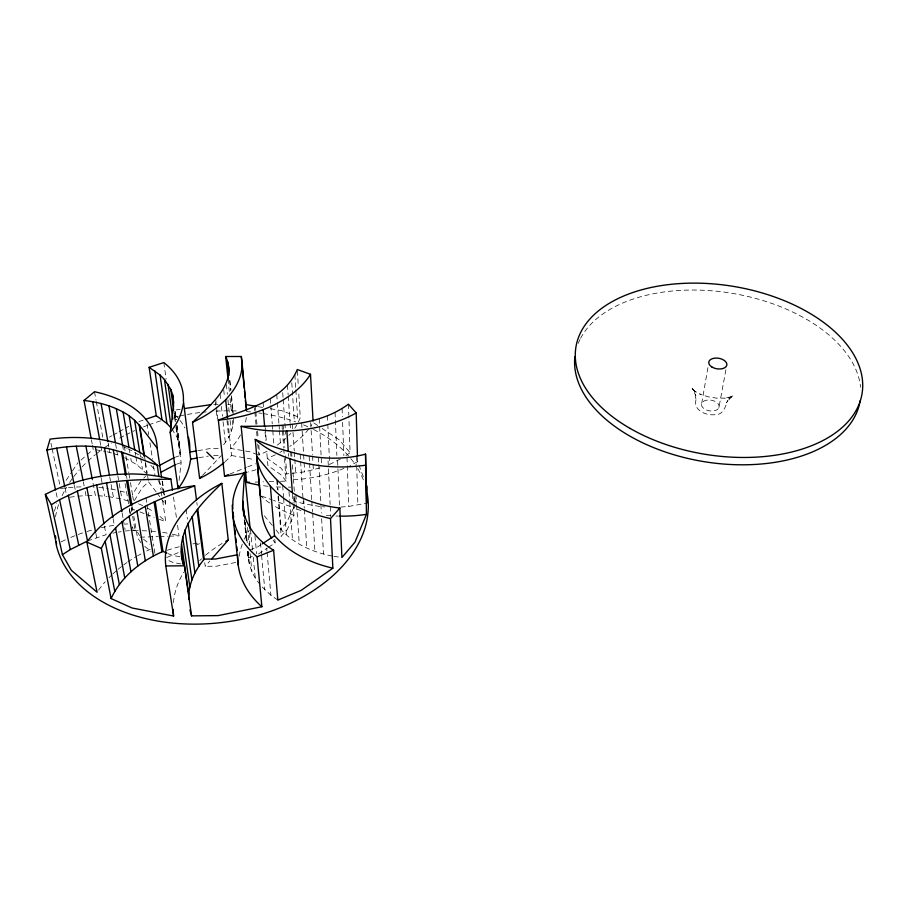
<?xml version="1.0" encoding="UTF-8"?>
<svg xmlns="http://www.w3.org/2000/svg" width="907" height="907" viewBox="0 0 907 907"><rect width="100%" height="100%" fill="white"/><g stroke="black" fill="none" stroke-linecap="round" stroke-linejoin="round"><path stroke-width="0.68" stroke-dasharray="4.54 3.4" d="M252.259 556.433L248.507 557.918L248.824 552.397M249.21 545.504L249.992 531.695M294.832 504.417L294.537 508.011L273.472 500.369M294.922 503.215L295.126 500.823L293.947 497.093M319.774 506.503L303.323 503.657L294.038 500.891L294.435 496.106M179.076 480.438L181.151 462.57L176.366 427.594M176.99 425.338L180.21 449.022L180.266 454.792L180.176 455.495L175.38 457.196M223.644 444.713C230.015 436.811 234.289 426.698 233.541 416.404M701.701 403.377L708.061 366.847M718.922 407.583A8.9 5.419 9.5 0 0 707.641 400.021A8.9 5.419 9.5 0 0 704.342 408.91A8.9 5.419 9.5 0 0 718.922 407.583L725.917 369.671M131.651 511.457L131.764 506.628M54.477 511.163L56.574 503.442M298.437 421.959L300.285 417.662L298.652 391.529M293.142 503.975L293.936 515.323L287.179 529.688L281.193 536.241L275.898 529.79M294.798 428.308L296.702 425.145M134.395 500.585L142.07 487.921L148.567 481.821L156.231 492.002M140.902 480.789L132.49 494.587L129.928 479.52M66.132 480.325L71.642 472.128M72.435 470.948L77.945 462.751M204.733 562.714L205.209 566.308L209.812 561.059M202.465 475.461L221.297 455.575M288.868 435.405L290.796 433.433M227.872 420.667L231.546 455.529L228.122 458.84A105.371 64.816 -8.1 0 1 225.185 461.561M143.703 478.182L145.574 476.447M80.995 460.087L86.097 455.631M87.106 454.736L93.217 449.396L92.457 445.314M277.259 445.156L285.977 438.353M345.964 455.552L350.079 452.672L348.866 416.642M258.495 553.939L267.361 548.055M268.472 547.318L275.127 542.896L274.832 539.314M261.159 544.563L257.815 546.774L249.04 550.243M340.488 458.953L329.66 464.407L327.79 424.079M109.418 437.151L111.844 435.802M113.058 435.122L117.91 432.424M119.123 431.755L128.828 426.347M257.724 444.033L258.71 455.167L267.18 451.267M166.627 557.533L180.55 551.671M195.731 545.277L199.517 543.678M229.709 474.112L246.455 467.4M247.747 466.878L255.479 463.783M87.514 540.969L106.085 534.711L104.237 525.051M176.366 464.282L181.151 462.57M138.896 421.608L144.236 419.794M275.32 454.781A103.035 63.331 -5.7 0 1 270.592 456.969L267.293 458.511L280.977 468.091L285.614 474.032L304.673 471.867L321.724 467.422M112.933 533.157L115.677 532.534M337.608 460.858L339.524 507.16L348.764 506.446L366.711 503.158M235.661 562.476L216.354 566.217L205.209 566.308M198.837 457.74L208.349 456.085M197.953 450.666L210.243 448.546L220.503 448.512M176.094 409.93L180.278 409.238M118.432 532.092L121.198 531.661M69.794 497.24L76.585 496.299M125.347 531.003L129.497 530.629M130.869 530.504L136.175 530.096L139.667 535.583M77.945 496.197L86.052 495.585L85.235 491.469M140.177 537.182L158.237 536.559M159.621 536.502L167.954 536.218M169.337 536.173L179.064 535.833L177.466 524.756M255.105 482.105L263.574 481.844M269.209 481.662L274.855 481.481M280.501 481.3L286.136 481.118L284.288 455.892M87.389 495.585L95.405 495.517L92.231 479.055M213.633 455.597L220.016 455.575M213.78 404.635L217.986 404.624M227.816 404.601L230.627 404.59L233.507 415.043M288.437 487.15L290.83 487.15M138.249 530.731L133.25 530.731L132.637 527.148M322.37 506.752L325.001 506.911M98.024 495.687L107.094 496.424M108.364 496.594L121.946 499.088L130.018 501.503M95.643 449.736L105.756 451.505M333.889 556.342L340.556 557.34M258.121 406.653L263.608 407.583M270.456 408.74L281.419 410.599L300.285 417.662M231.546 455.529L250.876 458.908L254.504 460.337M179.858 556.739L171.979 555.265L168.112 553.61M180.912 563.939L173.056 562.465L166.661 559.698M107.117 451.799L112.377 453.183M300.988 510.46A104.997 68.15 -2.1 0 1 297.088 509.281L293.437 508.192L286.646 522.545L280.626 529.087C293.891 544.121 313.21 552.352 332.552 556.138M113.658 453.579L119.883 455.711M261.613 496.072L272.157 499.893M132.173 509.008L134.758 509.995M139.927 511.945L145.097 513.906M146.39 514.394L154.145 517.33M159.315 519.292L165.777 521.74L162.228 498.26M257.497 454.69L250.207 451.856L230.797 448.466L232.668 446.153A105.813 64.703 -8 0 0 240.786 434.396M293.936 515.323L288.857 513.226A104.543 68.263 -2.2 0 1 273.188 505.312M124.667 457.638L137.218 464.951L146.968 474.1M153.929 468.658L151.968 466.572A116.527 74.181 -12.4 0 0 150.392 464.815M317.665 425.485L313.142 422.481A103.035 63.331 -5.7 0 1 310.976 425.905M322.178 428.478L339.116 439.725L350.079 452.672M262.202 587.033L270.921 595.241L277.837 600.094M143.51 539.189L149.802 544.2M144.712 546.377L150.97 551.399M264.402 515.822L272.361 525.493M286.136 481.118L281.51 475.166L267.882 465.574L266.59 450.167M157.081 493.136L160.494 497.66M161.344 498.793L165.607 504.439A116.005 74.249 -12.5 0 0 165.278 500.403M171.933 428.977L177.432 437.99L180.21 449.022M273.098 540.062L275.127 542.896M247.43 551.445C247.928 562.862 251.681 574.165 258.858 583.133M140.88 542.771L137.411 537.284L133.817 516.31M357.494 457.411L357.607 461.572L363.786 478.057M56.132 492.705L57.322 498.204M50.962 443.24L51.846 447.355M52.13 448.727L60.032 485.778M65.055 488.011L66.506 494.882M74.34 485.302L75.179 489.429M83.331 481.866L84.147 485.982M95.859 533.384L96.675 537.534M91.426 439.884L92.197 443.954M101.221 478.25L104.554 496.084M113.126 518.725L114.395 525.629M130.098 513.101L129.384 509.178L130.211 513.952M132.535 526.808L133.012 529.427M99.951 441.097L100.7 445.178M100.949 446.539L101.697 450.609M94.498 391.745L96.017 400.112M96.267 401.506L102.842 437.741M109.69 476.697L113.432 497.274M108.114 442.888L108.851 446.97M109.089 448.33L109.815 452.4M122.15 513.067L123.137 518.589M123.375 519.972L125.098 529.62M117.819 475.767L121.946 499.088M115.597 443.874L116.549 449.316M116.788 450.677L117.502 454.747M125.109 483.601L129.157 507.024M129.395 508.396L130.347 513.906M122.808 446.766L123.273 449.487M132.173 506.65L132.876 510.788M126.481 475.778L126.946 478.522M131.232 508.067L131.708 510.834M132.649 516.344L135.018 530.142M124.35 446.629L125.053 450.734M125.982 456.221L128.771 472.66M128.998 474.032L129.701 478.148M132.683 495.778L133.692 501.741M129.44 450.167L129.894 452.888M130.812 458.33L131.266 461.051M135.211 452.695L135.653 455.416M135.88 456.788L137.218 464.951M140.063 454.328L140.506 457.049M140.721 458.409L142.467 469.316M145.959 497.796L146.843 503.317M147.07 504.7L153.771 546.161M154.179 548.746L155.154 554.744M144.632 456.981L145.279 461.062M145.494 462.434L147.217 473.341M147.626 475.892L148.374 480.642M145.245 463.182L146.753 472.728M147.013 423.716L148.691 434.612M149.95 442.786L152.455 459.123M153.51 465.937L155.018 475.767M159.507 480.302L160.97 489.973M161.174 491.356L162.013 496.877M162.398 481.254L164.054 492.252M162.104 481.039L163.339 489.304M163.543 490.676L164.167 494.803M164.983 500.313L165.607 504.439M173.475 497.081L176.661 519.223M163.827 362.573L166.117 379.126M175.096 411.404L176.23 419.76M174.904 411.404L176.037 419.748M176.797 425.315L179.257 443.398M174.552 412.946L175.697 421.313M176.457 426.891L180.266 454.792M174.654 415.032L175.607 422.004M174.575 417.152L175.142 421.324M175.901 426.88L177.432 437.99M186.162 509.439L187.5 519.11M196.83 502.467L197.182 505.233M215.673 399.227L217.839 418.694M215.378 402.617L215.696 405.395M216.308 410.962L217.249 419.306M220.072 393.989L220.82 400.939M221.421 406.483L222.476 416.211M223.077 421.766L225.333 442.593M223.734 389.999L224.471 396.937M226.965 420.508L228.734 437.14M226.353 384.534L227.362 394.228M227.94 399.76L229.38 413.603M230.106 420.531L231.262 431.596M228.065 379.047L229.346 391.484M230.049 398.4L231.478 412.22M232.328 420.508L232.895 426.041M245.196 522.251L247.43 544.347M248.133 551.252L249.527 565.061M244.709 520.414L246.942 542.477M248.507 557.918L247.781 550.742L248.133 558.338M244.516 519.858L246.897 543.282M229.993 380.6L230.979 390.248M231.534 395.758L233.224 412.288M244.21 519.711L246.591 543.157M229.562 380.487L230.525 390.464M231.251 397.039L232.793 412.22M247.475 527.432L249.278 545.402M250.105 553.689L251.908 571.659M250.502 529.643L252.543 550.39M253.223 557.295L255.264 578.042M254.935 535.72L256.658 553.712M260.445 542.84L261.477 553.916M261.601 555.299L264.81 589.913M254.504 407.867L254.754 410.656M254.878 412.039L255.989 424.567M256.602 431.517L257.1 437.083M266.726 548.157L266.964 550.934M267.089 552.318L270.921 595.241M255.355 406.109L255.729 410.281M255.853 411.665L256.953 424.193M257.577 431.142L258.189 438.092M258.801 445.054L259.663 454.792M265.071 432.072L265.774 440.417M263.109 402.64L263.461 406.801M265.195 427.639L266.363 441.539M277.281 480.359L278.052 490.233M278.506 495.88L281.181 529.756M270.263 398.751L270.705 404.295M270.808 405.69L272.236 423.728M272.349 425.111L272.678 429.272M272.792 430.666L273.891 444.543M276.714 479.69L277.497 489.576M278.052 496.628L281.193 536.241M282.667 485.551L283.528 496.855M283.63 498.26L286.419 534.994M276.748 394.488L277.27 401.416M277.372 402.799L278.937 423.592M279.039 424.975L279.356 429.136M279.458 430.519L280.399 442.99M289.004 491.775L289.616 500.256M289.718 501.662L292.485 539.824M283.154 425.145L283.46 429.328M283.562 430.723L284.775 447.48M285.388 455.858L286.714 473.998M282.032 425.179L282.338 429.362M282.44 430.757L283.664 447.514M283.766 448.908L284.186 454.498M288.449 453.5L288.641 456.3M282.701 392.674L283.097 398.218M283.199 399.602L285.682 434.192M291.612 452.117L291.907 456.323M292.485 464.747L293.358 477.377M293.449 478.783L294.322 491.413M294.798 496.084L295.002 501.242M290.625 451.777L291.022 457.389M293.743 496.685L294.038 500.891M292.451 494.134L293.04 502.569M292.473 424.397L294.253 450.904M294.344 452.298L294.73 457.888M294.82 459.282L295.761 473.227M295.931 494.712L296.51 503.204M296.6 504.609L299.299 544.2M287.474 385.067L288.131 394.749M288.233 396.121L290.036 422.379M290.127 423.762L290.41 427.911M291.793 382.777L294.344 421.415M300.194 454.52L300.546 460.132M300.636 461.538L303.323 503.657M294.888 374.818L295.773 388.593M295.852 389.976L297.881 421.653M297.371 370.895L298.312 386.031M303.664 498.567L304.264 508.192M304.355 509.564L306.793 548.066M301.668 423.059L304.673 471.867M309.174 456.334L309.502 461.946M309.582 463.352L311.725 499.859M311.804 501.254L312.586 511.763M312.677 513.181L314.899 551.377M310.693 422.549L312.507 454.588M312.575 455.983L312.972 462.955M313.051 464.35L313.368 469.917M318.459 457.536L318.754 463.148M318.833 464.554L320.84 502.455M320.897 504.564L321.35 513.045M321.645 518.713L323.516 554.075M319.23 418.705L321.509 463.25M328.073 460.926L330.125 504.428M330.216 506.628L330.681 516.525M327.404 415.735L327.722 422.685M335.057 412.3L336.848 455.359M342.086 408.422L342.404 416.755M342.608 422.299L343.855 455.597M347.018 457.366L347.268 464.373M347.324 465.779L348.764 506.446M348.447 404.171L348.821 415.259M356.406 456.051L356.655 464.463M356.7 465.858L357.868 505.108M98.591 590.094A123.023 88.75 -10.3 0 1 105.246 581.738M108.953 577.748A123.023 88.75 -10.3 0 1 111.901 574.834M112.91 573.882A123.023 88.75 -10.3 0 1 116.017 571.081M118.159 569.256A123.023 88.75 -10.3 0 1 121.481 566.592M123.749 564.868A123.023 88.75 -10.3 0 1 126.81 562.669M127.842 561.943A123.023 88.75 -10.3 0 1 136.447 556.49M137.558 555.844A123.023 88.75 -10.3 0 1 140.936 553.962M146.707 551.003A123.023 88.75 -10.3 0 1 150.245 549.336M122.706 446.493A116.527 74.181 -12.4 0 1 126.504 448.149M127.74 448.727A116.527 74.181 -12.4 0 1 143.215 458.25M60.622 488.522A121.606 80.768 -13.5 0 1 83.784 486.832M98.806 487.444A121.606 80.768 -13.5 0 1 108.16 488.578M110.881 489.032A121.606 80.768 -13.5 0 1 116.221 490.063M120.143 490.982A121.606 80.768 -13.5 0 1 126.504 492.739M357.607 461.572A102.786 64.499 -3.7 0 1 349.887 465.688M344.014 468.352A102.786 64.499 -3.7 0 1 294.31 479.735M308.652 429.09A103.035 63.331 -5.7 0 1 289.798 446.391M282.043 451.233A103.035 63.331 -5.7 0 1 279.844 452.446M175.641 415.463A110.677 68.467 -10.4 0 1 179.212 419.408M180.028 420.44A110.677 68.467 -10.4 0 1 184.881 427.957M269.685 503.034A104.543 68.263 -2.2 0 1 260.298 495.596M61.177 541.864A124.044 86.392 -13.1 0 1 65.95 539.574M70.814 537.42A124.044 86.392 -13.1 0 1 75.769 535.413M78.274 534.461A124.044 86.392 -13.1 0 1 83.331 532.681M87.163 531.445A124.044 86.392 -13.1 0 1 93.614 529.586M101.437 527.67A124.044 86.392 -13.1 0 1 115.926 525.096M125.166 524.099A124.044 86.392 -13.1 0 1 127.796 523.906M246.296 417.515A105.813 64.703 -8 0 1 245.423 422.345M338.492 516.083A104.997 68.15 -2.1 0 1 335.953 516.004M330.885 515.709A104.997 68.15 -2.1 0 1 325.84 515.255M173.407 602.622A119.305 86.528 -6.2 0 1 183.69 572.204M167.273 550.277A122.434 88.773 -10.5 0 1 181.241 546.263M192.896 543.883A122.434 88.773 -10.5 0 1 199.438 542.93M142.082 530.742A123.454 86.414 -13.2 0 1 149.78 531.026M151.05 531.105A123.454 86.414 -13.2 0 1 156.106 531.547M162.67 532.375A123.454 86.414 -13.2 0 1 169.632 533.577M172.364 534.155A123.454 86.414 -13.2 0 1 179.064 535.833M55.497 516.82A157.682 105.518 -7.6 0 1 58.966 503.464M62.152 495.675A157.682 105.518 -7.6 0 1 66.63 487.195M69.635 482.422A157.682 105.518 -7.6 0 1 72.945 477.74M73.807 476.594A157.682 105.518 -7.6 0 1 79.362 469.871M82.095 466.89A157.682 105.518 -7.6 0 1 86.959 462.014M87.979 461.062A157.682 105.518 -7.6 0 1 95.45 454.543M96.573 453.647A157.682 105.518 -7.6 0 1 102.287 449.282M104.634 447.605A157.682 105.518 -7.6 0 1 111.38 443.126M119.69 438.172A157.682 105.518 -7.6 0 1 124.622 435.507M125.869 434.861A157.682 105.518 -7.6 0 1 134.746 430.587M143.589 426.834A157.682 105.518 -7.6 0 1 147.467 425.338M148.771 424.85A157.682 105.518 -7.6 0 1 160.72 420.848M174.201 417.197A157.682 105.518 -7.6 0 1 178.305 416.256M179.677 415.962A157.682 105.518 -7.6 0 1 200.617 412.481M202.012 412.322A157.682 105.518 -7.6 0 1 206.195 411.88M215.934 411.154A157.682 105.518 -7.6 0 1 236.874 410.973M246.443 411.54A157.682 105.518 -7.6 0 1 250.638 411.925M259.017 412.946A157.682 105.518 -7.6 0 1 261.794 413.354M263.177 413.581A157.682 105.518 -7.6 0 1 295.659 421.834M303.573 424.895A157.682 105.518 -7.6 0 1 312.325 428.875M313.527 429.476A157.682 105.518 -7.6 0 1 355.714 465.28M357.812 468.624A157.682 105.518 -7.6 0 1 363.752 480.959M578.269 343.356A144.338 85.337 9.3 0 1 579.97 339.558M580.593 338.322A144.338 85.337 9.3 0 1 734.216 293.664A144.338 85.337 9.3 0 1 860.573 387.289M239.187 556.206A113.738 80.814 -2.9 0 1 242.804 542.794M244.312 539.234A113.738 80.814 -2.9 0 1 249.414 530.051M280.614 487.093A102.366 64.612 -3.7 0 1 274.98 486.855M268.019 486.277A102.366 64.612 -3.7 0 1 261.159 485.392M256.125 469.701A102.616 63.456 -5.8 0 1 248.155 471.969M158.033 480.347A116.005 74.249 -12.5 0 1 163.226 491.288M163.623 492.558A116.005 74.249 -12.5 0 1 164.326 495.131M138.533 503.804A121.039 80.825 -13.7 0 1 143.045 505.845M147.546 508.169A121.039 80.825 -13.7 0 1 153.476 511.741M159.983 516.491A121.039 80.825 -13.7 0 1 165.777 521.74M199.665 560.617A118.738 86.573 -6.3 0 1 201.558 558.803M205.515 555.288A118.738 86.573 -6.3 0 1 222.147 543.463M695.986 399.806C693.095 410.338 706.099 415.723 714.705 414.703C723.514 415.145 725.181 406.721 727.856 400.475L726.405 402.799L732.017 396.132L728.888 398.558L733.82 395.543L728.559 397.697L731.484 396.869L724.205 398.184L725.192 398.15L716.643 398.173L708.004 396.778L699.887 394.103L700.726 394.42L694.218 390.917L696.542 392.572L692.2 388.888L694.66 391.665L692.234 388.151L695.839 395.86L695.113 393.071L695.986 399.806"/><path stroke-width="1.36" d="M188.679 599.142C188.305 584.391 194.858 570.208 204.268 559.109L215.469 559.029L237.645 554.755L237.759 557.737A114.271 80.746 -2.9 0 0 261.885 606.738L218.156 615.604L191.581 615.876L189.937 609.957M183.18 564.29C173.532 531.014 200.039 504.247 221.83 483.363L228.247 540.05L211.66 558.961M271.681 538.078A108.647 74.011 -1.7 0 1 261.749 512.591L256.67 456.244C270.127 472.456 283.324 490.551 303.664 498.567C315.148 503.566 327.427 506.582 339.853 508.033L341.894 557.544L354.988 542.125L366.439 514.36L365.532 454.135C328.368 464.112 289.639 454.26 255.23 439.43L260.298 495.596M243.79 515.561L242.702 501.934L244.573 472.4A117.91 80.179 -2.5 0 0 232.906 500.63L232.714 509.235M171.23 428.002L166.945 423.512L156.253 415.701L149.122 367.335L163.827 362.573A113.999 67.696 -9.6 0 1 183.395 400.815L190.674 459.157L189.971 463.012A110.189 68.569 -10.5 0 1 178.112 488.68L178.43 485.925M178.112 488.68L170.199 432.435L173.6 405.973L172.636 394.715L170.777 389.375L164.45 379.5L160.074 375.056L149.122 367.335M183.384 403.309L182.636 407.107A113.999 67.696 -9.6 0 1 170.199 432.435M55.531 489.95L46.892 450.076L50.089 439.124A125.563 80.315 -12.5 0 1 120.518 444.192L129.111 447.31A125.563 80.315 -12.5 0 1 157.206 465.11L158.884 476.152M227.578 417.889L225.673 399.806L227.6 397.515A108.874 63.853 -7.4 0 0 241.273 356.508L225.684 356.519L228.088 379.874M173.146 609.345A119.305 86.528 -6.2 0 0 173.6 616.046L132.082 607.996L111.108 598.563C121.141 576.603 141.265 560.889 162.977 551.399L166.831 553.055M111.108 598.563L101.323 548.429C118.522 512.274 160.12 498.85 194.665 485.857L196.468 499.7M243.087 508.668C245.57 526.593 258.574 541.128 273.608 550.232L277.837 600.094L301.135 590.389L332.858 568.179L330.511 518.577L339.853 508.033M225.684 356.519C238.507 383.82 209.154 406.041 192.533 422.356L199.631 478.442L201.513 476.447M225.673 399.806L222.113 403.071A108.874 63.853 -7.4 0 1 192.533 422.356M91.176 438.523L84 400.486L94.498 391.745A120.178 73.546 -11.4 0 1 144.394 417.56L148.714 423.025A120.178 73.546 -11.4 0 1 157.149 447.99L161.48 476.912M218.338 420.168A105.972 62.447 -5.2 0 0 257.69 411.699L266.613 408.286A105.972 62.447 -5.2 0 0 310.5 374.296L297.281 369.523C284.254 400.86 246.353 408.921 218.338 420.168L224.551 476.175A102.616 63.456 -5.8 0 0 246.806 472.309M262.27 543.826L274.526 535.742L270.399 486.277L267.61 482.524A112.445 73.195 -1.4 0 1 256.67 456.244M194.665 485.857A127.15 88.478 -9.3 0 0 152.115 495.573L142.082 499.564A127.15 88.478 -9.3 0 0 86.879 542.137L97.094 592.248L71.358 570.344L62.424 554.676L70.304 549.574L87.514 540.969L77.39 491.152C106.924 478.794 139.531 479.905 170.879 479.089L172.477 490.165M62.424 554.676L51.37 504.734L59.556 499.666L77.39 491.152M160.936 472.275L175.176 464.713M158.68 465.869L174.178 457.627M224.551 476.175L228.417 474.622M261.885 606.738L257.1 556.819L273.608 550.232M145.574 419.34L156.253 415.701M259.799 485.177A102.366 64.612 -3.7 0 1 246.636 482.377L241.16 426.347A105.722 63.615 -3.3 0 0 280.682 431.131L290.966 430.825A105.722 63.615 -3.3 0 0 356.19 412.98L357.449 456.017M46.892 450.076C62.753 446.527 79.124 445.235 95.326 446.686C117.06 448.353 136.866 458.182 157.206 465.11M190.674 459.157L197.477 457.978M196.581 450.904L189.756 452.083L189.744 449.566A110.677 68.467 -10.4 0 0 188.429 437.231M184.461 408.547L210.968 404.635M246.636 482.377L249.459 482.286M241.16 426.347C277.406 426.177 317.722 426.743 348.447 404.171L356.19 412.98M173.6 616.046L165.8 565.945L184.393 565.798L191.581 615.876M255.23 439.43A108.058 67.322 -1.8 0 0 284.73 456.924L293.743 460.076A108.058 67.322 -1.8 0 0 365.238 465.234M84 400.486C97.571 401.994 111.073 405.452 123.091 412.073C138.193 419.93 146.651 435.349 157.149 447.99M245.4 400.44L245.786 404.567L256.749 406.415M86.879 542.137L101.323 548.429M270.399 486.277L272.724 488.578A112.445 73.195 -1.4 0 0 330.511 518.577M274.526 535.742L276.794 538.055A109.123 73.921 -1.6 0 0 332.858 568.179M206.819 452.105L213.803 458.908M170.879 479.089A128.182 86.086 -12 0 0 129.905 473.964L119.089 474.304A128.182 86.086 -12 0 0 45.35 494.406L51.37 504.734M232.26 505.097L232.373 508.045A117.91 80.179 -2.5 0 0 257.1 556.819M366.156 484.395L367.108 486.923L366.711 503.158L365.532 454.135M182.375 558.735L184.393 565.798M45.35 494.406L56.506 544.302L56.166 541.49M59.556 499.666L70.304 549.574M56.665 448.149L64.771 486.628M68.252 495.131L78.694 544.994M66.483 446.845L74.057 483.93M76.245 446.165L83.059 480.495M86.868 487.762L95.586 532.001M85.893 446.119L92.231 479.055M105.167 541.332L114.781 591.409M96.607 484.984L103.976 523.668M109.94 534.484L119.35 584.527M95.326 446.686L100.972 476.878M106.516 482.83L112.876 517.353M92.718 401.699L99.702 439.736M115.563 527.965L124.758 577.963M104.452 447.888L109.441 475.325M101.062 403.49L107.876 441.528M121.992 521.831L130.937 571.784M116.504 481.334L121.912 511.684M113.216 449.691L117.581 474.395M129.134 516.128L137.807 566.036M108.953 405.826L115.359 442.525M116.323 408.694L122.581 445.405M127.683 480.449L131.934 505.278M122.479 452.446L126.243 474.406M121.538 452.105L125.54 475.438M126.492 480.483L130.755 505.312M136.923 510.913L145.313 560.764M123.091 412.073L128.987 447.446M129.202 415.939L134.769 449.974M145.267 506.219L153.374 556.025M134.587 420.258L139.848 452.956M139.667 425.598L144.417 455.609M139.19 424.998L144.168 456.368M154.111 502.081L161.911 551.841M155.21 501.639L162.977 551.399M181.559 544.325L188.735 594.3M181.434 551.547L183.237 564.052M154.95 370.986L161.945 419.397M160.074 375.056L166.945 423.512M182.726 537.125L189.824 587.067M164.45 379.5L171.038 426.619M184.903 530.039L191.899 579.936M168.033 384.285L172.818 418.966M172.636 394.715L173.77 403.059M170.777 389.375L173.622 410.213M188.066 523.135L194.914 572.986M192.148 516.457L198.837 566.263M197.794 509.36L204.268 559.109M197.114 510.097L203.61 559.857M55.474 535.878L55.815 538.679M233.008 511.99L233.609 517.512M234.051 521.65L234.505 525.788M234.958 529.926L235.401 534.064M235.854 538.202L236.296 542.341M236.75 546.479L237.192 550.617M232.861 515.482L238.269 565.22M244.493 515.346L244.777 518.112M242.747 501.118L244.289 516.287M242.702 501.934L244.096 515.72M228.598 366.825L229.018 370.952M227.578 361.576L228.983 375.339M244.573 472.4L250.151 528.94M242.022 362.244L246.534 410.383A105.813 64.703 -8 0 0 245.786 404.567M241.273 356.508L244.244 388.094M244.493 390.838L245.139 397.697M263.2 409.794L264.606 426.505M286.861 431.142L288.245 450.711M289.991 458.999L292.36 492.728M310.5 374.296L313.074 421.109M366.439 514.36A104.997 68.15 -2.1 0 1 339.774 516.117M367.278 494.009A157.682 105.518 -7.6 0 1 231.909 621.102A157.682 105.518 -7.6 0 1 56.2 544.642M860.153 400.701A144.338 85.337 9.3 0 1 859.655 403.32M859.348 404.624A144.338 85.337 9.3 0 1 702.732 461.436A144.338 85.337 9.3 0 1 574.891 356.734M224.165 462.457A105.371 64.816 -8.1 0 1 199.631 478.442M225.786 541.377A118.738 86.573 -6.3 0 1 228.247 540.05M165.8 565.945A123.25 86.142 -5.5 0 1 183.951 512.206L190.164 505.539A123.25 86.142 -5.5 0 1 221.83 483.363M711.746 366.904A9.127 5.34 9.1 0 0 726.666 365.612A9.127 5.34 9.1 0 0 715.056 358.118A9.127 5.34 9.1 0 0 711.746 366.904M630.172 428.455A144.939 85.133 9.2 0 0 861.265 397.447A144.939 85.133 9.2 0 0 665.557 284.979A144.939 85.133 9.2 0 0 630.172 428.455"/></g></svg>
